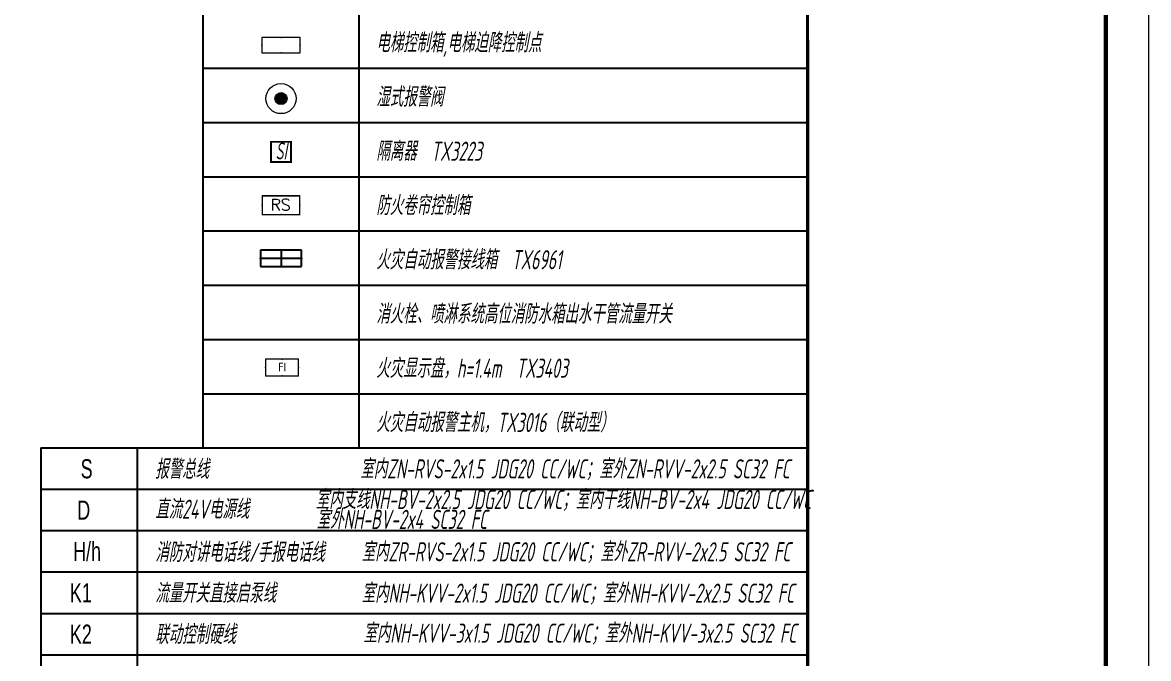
# Model space of a CAD drawing. Extents: x 3774419 to 4775970, y -926964 to 2266.
# Drawn here: x 4749564 to 4775970, y -674070 to -659151 of the extents above; entities that cross this region are included whole.
import ezdxf
from ezdxf.enums import TextEntityAlignment as Align

# ---------------------------------------------------------------- set-up
doc = ezdxf.new("R2010")
doc.units = 0
doc.header["$LTSCALE"] = 1000
doc.header["$MEASUREMENT"] = 0
doc.layers.get('0').update_dxf_attribs({"linetype": 'CONTINUOUS'})
for name, color, linetype in [('!!电气', 1, 'CONTINUOUS'), ('1-弱电', 3, 'CONTINUOUS'), ('DIM-照明', 7, 'CONTINUOUS'), ('EQUIP-箱柜', 3, 'CONTINUOUS')]:
    doc.layers.add(name, color=color, linetype=linetype)
doc.layers.add('EQUIP-消防', color=3, linetype='CONTINUOUS', lineweight=20)
doc.layers.add('图框', color=147, linetype='CONTINUOUS', lineweight=20)
doc.styles.add('_TCH_LABEL', font='COMPLEX', dxfattribs={"bigfont": 'GBCBIG'})
doc.styles.add('_TEL_DIM', font='SIMPLEX', dxfattribs={"width": 0.8, "height": 3.5, "bigfont": 'HZTXT'})
doc.styles.add('HZTXT', font='gbeitc.shx', dxfattribs={"width": 0.8, "height": 400, "bigfont": 'hztxt.shx'})
doc.styles.get("Standard").update_dxf_attribs({"font": 'gbenor.shx', "bigfont": 'gbcbig.shx'})
doc.styles.add('zjdz', font='zjdz-s.shx', dxfattribs={"width": 0.7, "bigfont": 'zjdz.shx'})

# ---------------------------------------------------------------- blocks, each defined once
blk = doc.blocks.new('报警阀')
at = {"const_width": 100}
blk.add_lwpolyline([(-50, 0, 1), (50, 0, 1)], format="xyb", close=True, dxfattribs=at)
for radius in [250, 100]:
    blk.add_circle((0, 0), radius)
blk = doc.blocks.new('A$C4AF22C5A')
at = {"layer": '1-弱电', "const_width": 42.4}
blk.add_lwpolyline([(199, -216), (199, 255), (-272, 255), (-272, -216)], close=True, dxfattribs=at)
at = {"layer": '1-弱电', "style": 'HZTXT', "width": 0.7}
blk.add_text('SI', height=400, dxfattribs=at).set_placement((-166, -157))
blk = doc.blocks.new('$equip$00001413')
for p, q in [((0.75, 0.6), (-0.75, 0.6)), ((-0.75, 0.6), (-0.75, 0)), ((0.75, 0), (0.75, 0.6)), ((-0.75, 0), (0.75, 0))]:
    blk.add_line(p, q)
for p in [(0, 0.6), (-0.75, 0.3), (0, 0), (0.75, 0.3)]:
    blk.add_point(p)
at = {"style": '_TCH_LABEL', "flags": 9}
blk.add_attdef('A', (0, 0), '', height=0.00002, dxfattribs=at)
blk = doc.blocks.new('$equip$00002460')
for p, q in [((0.65, 0.65), (-0.65, 0.65)), ((-0.65, 0.65), (-0.65, 0)), ((0.65, 0), (0.65, 0.65)), ((-0.65, 0), (0.65, 0))]:
    blk.add_line(p, q)
at = {"const_width": 0.04}
blk.add_lwpolyline([(-0.65, 0.65), (-0.65, 0), (0.65, 0), (0.65, 0.65), (-0.65, 0.65), (-0.65, 0)], dxfattribs=at)
for p in [(0, 0.65), (-0.65, 0.325), (0.65, 0.325), (0, 0)]:
    blk.add_point(p)
at = {"color": 7, "style": '_TEL_DIM'}
blk.add_attdef('$TEXT$', text='', height=0.4, dxfattribs=at).set_placement((-0.014, 0.343), align=Align.MIDDLE_CENTER)
at = {"color": 7, "style": '_TEL_DIM', "flags": 1}
blk.add_attdef('A', text='', height=0.00002, dxfattribs=at).set_placement((0, 0), align=Align.MIDDLE_CENTER)
blk = doc.blocks.new('$equip$00002779')
for p, q in [((0.65, 0.65), (-0.65, 0.65)), ((-0.65, 0.65), (-0.65, 0)), ((0.65, 0), (0.65, 0.65)), ((-0.65, 0), (0.65, 0))]:
    blk.add_line(p, q)
at = {"const_width": 0.04}
blk.add_lwpolyline([(-0.65, 0.65), (-0.65, 0), (0.65, 0), (0.65, 0.65), (-0.65, 0.65), (-0.65, 0)], dxfattribs=at)
for p in [(0, 0.65), (-0.65, 0.325), (0, 0), (0.65, 0.325)]:
    blk.add_point(p)
at = {"color": 7}
blk.add_attdef('$TEXT$', text='', height=0.34, dxfattribs=at).set_placement((0.006, 0.343), align=Align.MIDDLE_CENTER)
at = {"color": 7, "flags": 1}
for tag, height, p in [('B', 0.4, (0.905, 0.246)), ('A', 0.00002, (0, 0))]:
    blk.add_attdef(tag, text='', height=height, dxfattribs=at).set_placement(p, align=Align.MIDDLE_CENTER)
blk = doc.blocks.new('$equip$00001423')
for p, q in [((0.75, 0.6), (-0.75, 0.6)), ((-0.75, 0.6), (-0.75, 0)), ((0, 0), (0, 0.6)), ((0.75, 0), (0.75, 0.6)), ((-0.75, 0.3), (0.75, 0.3)), ((-0.75, 0), (0.75, 0))]:
    blk.add_line(p, q)
for p in [(0, 0.6), (-0.75, 0.3), (0, 0), (0.75, 0.3)]:
    blk.add_point(p)
at = {"style": '_TCH_LABEL', "flags": 9}
blk.add_attdef('A', (0, 0), '', height=0.00002, dxfattribs=at)
blk = doc.blocks.new('A$C1BA23030')
at = {"layer": '图框', "const_width": 70}
blk.add_lwpolyline([(0, 0), (0, 57400)], dxfattribs=at)

msp = doc.modelspace()

# ---------------------------------------------------------------- linework, layer by layer
at = {"layer": 'DIM-照明', "color": 7}
for p, q in [((4753788.9, -630952.8, 0), (4753788.9, -669130.8)), ((4757462.6, -669130.8), (4757462.6, -630952.8, 0)), ((4753788.9, -660222.6, 0), (4767985.9, -660222.6, 0)), ((4753788.9, -661495.2, 0), (4767985.9, -661495.2, 0)), ((4753788.9, -662767.8, 0), (4767985.9, -662767.8, 0)), ((4753788.9, -664040.4, 0), (4767985.9, -664040.4, 0)), ((4753788.9, -665313, 0), (4767985.9, -665313, 0)), ((4753788.9, -666585.6, 0), (4767985.9, -666585.6, 0)), ((4753788.9, -667858.2, 0), (4767985.9, -667858.2, 0)), ((4749997.1, -669130.8), (4749997.1, -683482.1, 0)), ((4749997.1, -669130.8), (4767985.9, -669130.8)), ((4752259, -678341.5, 0), (4752259, -669130.8)), ((4753788.9, -669130.8), (4767985.9, -669130.8)), ((4749997.1, -670100.9, 0), (4767985.9, -670100.9, 0)), ((4749997.1, -671071, 0), (4767985.9, -671071, 0)), ((4749997.1, -671071, 0), (4767985.9, -671071, 0)), ((4749997.1, -672041.1, 0), (4767985.9, -672041.1, 0)), ((4749997.1, -672041.1, 0), (4767985.9, -672041.1, 0)), ((4749997.1, -673011.2, 0), (4767985.9, -673011.2, 0)), ((4749997.1, -673011.2, 0), (4767985.9, -673011.2, 0)), ((4749997.1, -673981.3, 0), (4767985.9, -673981.3, 0)), ((4749997.1, -673981.3, 0), (4767985.9, -673981.3, 0))]:
    msp.add_line(p, q, dxfattribs=at)
for points in [[(4753788.9, -630853.6), (4767969.6, -630853.6), (4767985.9, -669130.8)], [(4767985.9, -669130.8), (4767985.9, -683482.1)]]:
    msp.add_lwpolyline(points, dxfattribs=at)
at = {"layer": '图框'}
msp.add_lwpolyline([(4691869.6, -629853.6), (4775969.6, -629853.6), (4775969.6, -689253.6), (4691869.6, -689253.6)], close=True, dxfattribs=at)
at = {"layer": '图框', "const_width": 100}
msp.add_lwpolyline([(4774969.6, -688253.6), (4774969.6, -630853.6), (4694369.6, -630853.6), (4694369.6, -688253.6)], close=True, dxfattribs=at)

# ---------------------------------------------------------------- block references
at = {"layer": '!!电气'}
msp.add_blockref('A$C1BA23030', (4767969.6, -688253.6), dxfattribs=at)
at = {"layer": 'EQUIP-消防', "color": 7, "extrusion": (-9.82765e-22, 1.99412e-09, 1)}
for name, p, xscale, yscale, zscale in [('$equip$00001413', (4755625.8, -659858.9, 0), 600, 600, 600), ('报警阀', (4755625.8, -660935.5, 0), 1.414000034332275, 1.414000034332275, 1.414000034332275), ('报警阀', (4755625.8, -660935.5, 0), 1.414000034332275, 1.414000034332275, 1.414000034332275)]:
    msp.add_blockref(name, p, dxfattribs=dict(at, xscale=xscale, yscale=yscale, zscale=zscale))
msp.add_blockref('A$C4AF22C5A', (4755662.4, -662205.8, 0), dxfattribs=at)
at = {"layer": 'EQUIP-消防', "color": 1, "extrusion": (-9.82765e-22, 1.99412e-09, 1)}
ref = msp.add_blockref('$equip$00002460', (4755625.8, -663658.2, 0), dxfattribs=dict(at, xscale=676, yscale=676, zscale=676))
ref.add_attrib('$TEXT$', 'RS', dxfattribs={"layer": '0', "color": 7, "height": 270.4, "rotation": 0, "style": '_TEL_DIM'}).set_placement((4755616.2, -663426.3, 0), align=Align.MIDDLE_CENTER)
at = {"layer": 'EQUIP-消防', "color": 2, "xscale": 600, "yscale": 600, "zscale": 600, "rotation": 8.49766675240212e-07}
msp.add_blockref('$equip$00002779', (4755649.3, -667441.2, 0), dxfattribs=at).add_auto_attribs({'$TEXT$': 'FI'})
at = {"layer": 'EQUIP-箱柜', "xscale": 640, "yscale": 640, "zscale": 640, "rotation": 180}
msp.add_blockref('$equip$00001423', (4755626.4, -664494.2, 0), dxfattribs=at)

# ---------------------------------------------------------------- texts
at = {"layer": 'DIM-照明', "color": 7, "width": 0.7}
for s, style, p in [('电梯控制箱,电梯迫降控制点', 'HZTXT', (4757857.5, -659850.3, 0)), ('湿式报警阀', 'HZTXT', (4757857.5, -661122.9, 0)), ('隔离器  TX3223', 'HZTXT', (4757857.5, -662395.5, 0)), ('防火卷帘控制箱', 'HZTXT', (4757857.5, -663668.1, 0)), ('火灾自动报警接线箱  TX6961', 'HZTXT', (4757857.5, -664940.7, 0)), ('消火栓、喷淋系统高位消防水箱出水干管流量开关', 'HZTXT', (4757857.5, -666213.3, 0)), ('报警总线', 'HZTXT', (4752673.8, -669854, 0)), ('S', 'zjdz', (4750927.4, -669843.9, 0)), ('D', 'zjdz', (4750846.9, -670814, 0)), ('直流24V电源线', 'HZTXT', (4752673.8, -670792.7, 0)), ('H/h', 'zjdz', (4750749.1, -671784.1, 0)), ('消防对讲电话线/手报电话线', 'HZTXT', (4752673.8, -671806, 0)), ('流量开关直接启泵线', 'HZTXT', (4752673.8, -672761.3, 0)), ('K1', 'zjdz', (4750674.5, -672754.2, 0)), ('K2', 'zjdz', (4750674.5, -673724.3, 0)), ('联动控制硬线', 'HZTXT', (4752673.8, -673731.4, 0))]:
    msp.add_text(s, height=450, rotation=0, dxfattribs=dict(at, style=style)).set_placement(p)
at = {"layer": 'DIM-照明', "color": 7, "style": 'HZTXT', "width": 0.7}
for s, p in [('火灾显示盘，h=1.4m  TX3403', (4757857.5, -667485.9, 0)), ('火灾自动报警主机，TX3016（联动型）', (4757857.5, -668758.5, 0)), ('室内ZN-RVS-2x1.5 JDG20 CC/WC；室外ZN-RVV-2x2.5 SC32 FC', (4757481.6, -669846.8, 0)), ('室内支线NH-BV-2x2.5 JDG20 CC/WC；室内干线NH-BV-2x4 JDG20 CC/WC', (4756436.7, -670564.9, 0)), ('室外NH-BV-2x4 SC32 FC', (4756459.3, -671031.8, 0)), ('室内ZR-RVS-2x1.5 JDG20 CC/WC；室外ZR-RVV-2x2.5 SC32 FC', (4757514.4, -671792.4, 0)), ('室内NH-KVV-2x1.5 JDG20 CC/WC；室外NH-KVV-2x2.5 SC32 FC', (4757514.4, -672762.5, 0)), ('室内NH-KVV-3x1.5 JDG20 CC/WC；室外NH-KVV-3x2.5 SC32 FC', (4757555.7, -673701.6, 0))]:
    msp.add_text(s, height=450, dxfattribs=at).set_placement(p)

doc.saveas('drawing.dxf')
